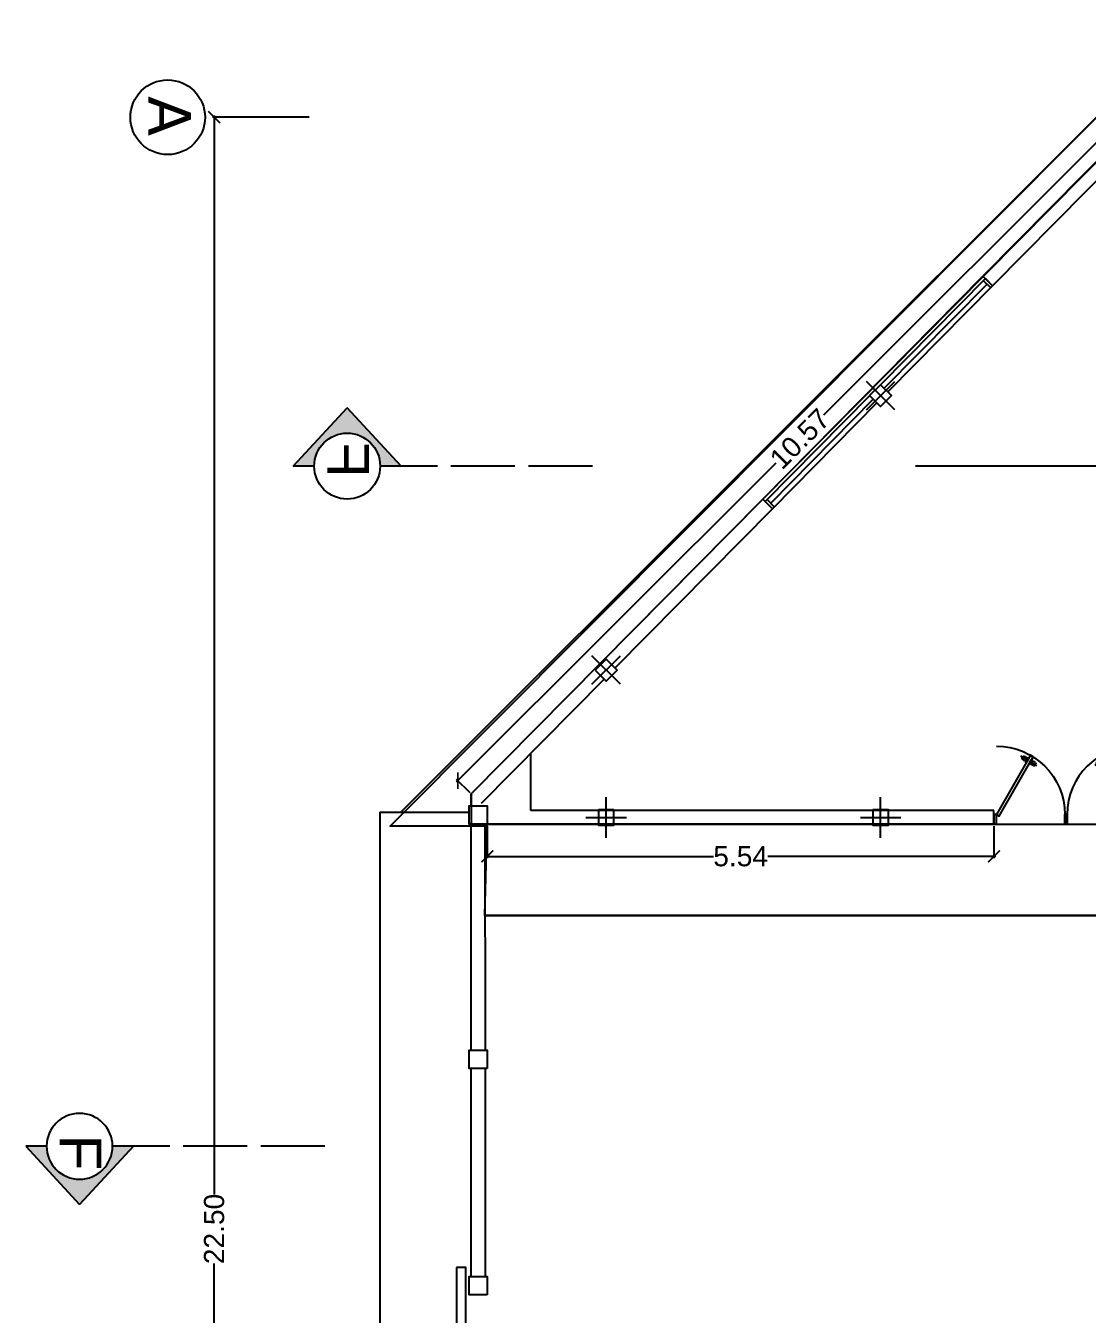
# Model space of a CAD drawing. Header units: metres. Extents: x 2 to 659295185, y -28 to 1124222152.
# Drawn here: x 654250.79 to 654262.39, y 1123379.8 to 1123393.89 of the extents above; entities that cross this region are included whole.
import ezdxf

# ---------------------------------------------------------------- set-up
doc = ezdxf.new("R2010")
doc.units = ezdxf.units.M
doc.header["$MEASUREMENT"] = 0
doc.linetypes.add('ACAD_ISO03W100', pattern=[30, 12, -18])
doc.linetypes.add('CENTER', pattern=[50.8, 31.75, -6.35, 6.35, -6.35])
doc.layers.get('0').update_dxf_attribs({"linetype": 'CONTINUOUS'})
for name, color, linetype in [('Acotado', 7, 'CONTINUOUS'), ('CVL_CURV_G', 42, 'CONTINUOUS'), ('Estructura', 1, 'CONTINUOUS'), ('Gabetero', 8, 'CONTINUOUS'), ('PARED', 7, 'CONTINUOUS'), ('PIEZA', 7, 'CONTINUOUS'), ('PRO', 3, 'CONTINUOUS'), ('PUERTAS', 8, 'CONTINUOUS'), ('TEXTURA PISO', 251, 'CONTINUOUS'), ('Vista 1', 4, 'CONTINUOUS')]:
    doc.layers.add(name, color=color, linetype=linetype)
doc.styles.add('FORMAT', font='swissl.ttf')
doc.styles.get("Standard").update_dxf_attribs({"font": 'tahoma.ttf'})
doc.dimstyles.new('1-100', dxfattribs={"dimtxt": 0.22, "dimasz": 0.13, "dimexe": 0.02, "dimexo": 0.02, "dimgap": 0.022, "dimtad": 0, "dimzin": 1, "dimdsep": 46, "dimtxsty": 'FORMAT', "dimblk": 'ARCHTICK', "dimcen": 0.02, "dimdle": 0.02, "dimazin": 0, "dimtfac": 1, "dimtofl": 0, "dimtmove": 2, "dimatfit": 3, "dimldrblk": 'ARCHTICK', "dimfxl": 1, "dimtolj": 1, "dimtzin": 1, "dimarcsym": 0})

# ---------------------------------------------------------------- blocks, each defined once
blk = doc.blocks.new('p-90')
at = {"color": 8}
for p, q in [((-0.465, 0.797), (-0.47, 0.794)), ((-0.47, 0.794), (-0.464, 0.772)), ((-0.43, 0.737), (-0.465, 0.797)), ((-0.43, 0.817), (-0.425, 0.82)), ((-0.395, 0.757), (-0.43, 0.817)), ((-0.425, 0.82), (-0.409, 0.804)), ((-0.409, 0.804), (-0.397, 0.81)), ((-0.396, 0.782), (-0.409, 0.804)), ((-0.385, 0.789), (-0.397, 0.81)), ((-0.386, 0.831), (-0.395, 0.822)), ((-0.37, 0.837), (-0.382, 0.833)), ((-0.354, 0.821), (-0.358, 0.832)), ((-0.348, 0.799), (-0.358, 0.791)), ((-0.351, 0.827), (-0.356, 0.826)), ((-0.346, 0.812), (-0.354, 0.821)), ((-0.351, 0.827), (-0.347, 0.821)), ((-0.347, 0.821), (-0.351, 0.817)), ((-0.507, 0.733), (-0.514, 0.742)), ((-0.514, 0.733), (-0.51, 0.737)), ((-0.514, 0.733), (-0.51, 0.727)), ((-0.512, 0.755), (-0.503, 0.763)), ((-0.51, 0.727), (-0.505, 0.728)), ((-0.502, 0.722), (-0.507, 0.733)), ((-0.499, 0.766), (-0.487, 0.769)), ((-0.49, 0.717), (-0.478, 0.721)), ((-0.464, 0.772), (-0.475, 0.765)), ((-0.463, 0.744), (-0.475, 0.765)), ((-0.475, 0.723), (-0.465, 0.732)), ((-0.452, 0.75), (-0.464, 0.772)), ((-0.452, 0.75), (-0.463, 0.744)), ((-0.435, 0.734), (-0.452, 0.75)), ((-0.43, 0.737), (-0.435, 0.734)), ((-0.396, 0.782), (-0.385, 0.789)), ((-0.39, 0.76), (-0.396, 0.782)), ((-0.395, 0.757), (-0.39, 0.76)), ((-0.361, 0.789), (-0.374, 0.785))]:
    blk.add_line(p, q, dxfattribs=at)
at = {"color": 8, "linetype": 'CENTER', "ltscale": 0.0005}
for p, q in [((-0.429, 0.778), (-0.313, 0.845)), ((-0.431, 0.776), (-0.547, 0.709))]:
    blk.add_line(p, q, dxfattribs=at)
for points in [[(-0.03, 0.12), (-0.065, 0.1), (-0.483, 0.828), (-0.448, 0.848)], [(-0.87, 0), (-0.9, 0), (-0.9, 0.12), (-0.87, 0.12)], [(0, 0), (-0.03, 0), (-0.03, 0.12), (0, 0.12)]]:
    blk.add_lwpolyline(points, close=True)
at = {"color": 8}
for centre, radius, start, end in [((-0.03, 0.12), 0.84, 90, 180), ((-0.389, 0.815), 0.01, 132.5288, 210), ((-0.379, 0.824), 0.01, 107.4712, 132.5288), ((-0.367, 0.827), 0.01, 30, 107.4712), ((-0.355, 0.807), 0.01, 312.5288, 30), ((-0.505, 0.747), 0.01, 132.5288, 210), ((-0.496, 0.756), 0.01, 107.4712, 132.5288), ((-0.493, 0.727), 0.01, 210, 287.4712), ((-0.484, 0.76), 0.01, 30, 107.4712), ((-0.481, 0.731), 0.01, 287.4712, 312.5288), ((-0.472, 0.739), 0.01, 312.5288, 30), ((-0.377, 0.794), 0.01, 210, 287.4712), ((-0.364, 0.798), 0.01, 287.4712, 312.5288)]:
    blk.add_arc(centre, radius, start, end, dxfattribs=at)
blk = doc.blocks.new('_ArchTick')
at = {"color": 0, "linetype": 'ByBlock', "const_width": 0.15}
blk.add_lwpolyline([(-0.5, -0.5), (0.5, 0.5)], dxfattribs=at)
blk = doc.blocks.new('*D2360')
at = {"layer": 'Acotado', "color": 0, "lineweight": -2, "transparency": 16777216}
for p, q in [((667530.082, 1123525.554), (667529.023, 1123525.554)), ((667529.043, 1123525.574), (667529.043, 1123513.777)), ((667529.043, 1123503.032), (667529.043, 1123513.022)), ((667530.082, 1123503.052), (667529.023, 1123503.052))]:
    blk.add_line(p, q, dxfattribs=at)
at = {"layer": 'Acotado', "color": 0, "lineweight": -2, "transparency": 16777216, "xscale": 0.13, "yscale": 0.13, "zscale": 0.13}
for p, rotation in [((667529.043, 1123525.554), 90), ((667529.043, 1123503.052), 270)]:
    blk.add_blockref('_ArchTick', p, dxfattribs=dict(at, rotation=rotation))
at = {"layer": 'Acotado', "color": 0, "transparency": 16777216, "insert": (667529.043, 1123513.399), "char_height": 0.22, "attachment_point": 5, "rotation": 90, "style": 'FORMAT'}
blk.add_mtext('\\A1;22.50', dxfattribs=at)
blk = doc.blocks.new('signo')
h = blk.add_hatch(color=256)
h.dxf.hatch_style = 1
edge = h.paths.add_edge_path()
edge.add_arc((664510.729, 1123539.908), 0.36, 180, 360)
edge.add_line((664511.089, 1123539.908), (664511.318, 1123539.908))
edge.add_line((664511.318, 1123539.908), (664510.729, 1123539.273))
edge.add_line((664510.729, 1123539.273), (664510.14, 1123539.908))
edge.add_line((664510.14, 1123539.908), (664510.369, 1123539.908))
for p, q in [((664510.14, 1123539.908), (664510.729, 1123539.273)), ((664510.14, 1123539.908), (664510.369, 1123539.908)), ((664511.318, 1123539.908), (664510.729, 1123539.273)), ((664511.089, 1123539.908), (664511.318, 1123539.908))]:
    blk.add_line(p, q)
blk.add_circle((664510.729, 1123539.908), 0.36)
blk = doc.blocks.new('sig')
for p, q in [((664508.047, 1123539.908), (664508.747, 1123539.908)), ((664508.897, 1123539.908), (664509.597, 1123539.908)), ((664509.744, 1123539.908), (664510.14, 1123539.908))]:
    blk.add_line(p, q)
blk.add_blockref('signo', (0, 0))
blk = doc.blocks.new('Col 155x155')
at = {"color": 8}
for p, q in [((0, -0.202), (0, 0.202)), ((0.202, 0), (-0.202, 0))]:
    blk.add_line(p, q, dxfattribs=at)
blk.add_lwpolyline([(-0.078, -0.078), (0.077, -0.078), (0.077, 0.077), (-0.078, 0.077)], close=True)
blk = doc.blocks.new('*D2389')
at = {"layer": 'PIEZA', "color": 0, "lineweight": -2, "transparency": 16777216}
for p, q in [((667539.195, 1123525.789), (667535.704, 1123522.298)), ((667539.313, 1123525.643), (667539.167, 1123525.789)), ((667531.693, 1123518.287), (667535.184, 1123521.777)), ((667531.839, 1123518.169), (667531.693, 1123518.315))]:
    blk.add_line(p, q, dxfattribs=at)
at = {"layer": 'PIEZA', "color": 0, "lineweight": -2, "transparency": 16777216, "xscale": 0.13, "yscale": 0.13, "zscale": 0.13}
for p, rotation in [((667539.181, 1123525.775), 45.00000000178489), ((667531.707, 1123518.301), 225.0000000017849)]:
    blk.add_blockref('_ArchTick', p, dxfattribs=dict(at, rotation=rotation))
at = {"layer": 'PIEZA', "color": 0, "transparency": 16777216, "insert": (667535.444, 1123522.038), "char_height": 0.22, "attachment_point": 5, "rotation": 45, "style": 'FORMAT'}
blk.add_mtext('\\A1;10.57', dxfattribs=at)
blk = doc.blocks.new('*D2390')
at = {"layer": 'PIEZA', "color": 0, "lineweight": -2, "transparency": 16777216}
for p, q in [((667532.028, 1123517.804), (667532.028, 1123517.453)), ((667537.566, 1123517.804), (667537.566, 1123517.453)), ((667532.008, 1123517.473), (667534.502, 1123517.473)), ((667537.586, 1123517.473), (667535.093, 1123517.473))]:
    blk.add_line(p, q, dxfattribs=at)
at = {"layer": 'PIEZA', "color": 0, "lineweight": -2, "transparency": 16777216, "xscale": 0.13, "yscale": 0.13, "zscale": 0.13, "rotation": 180}
blk.add_blockref('_ArchTick', (667532.028, 1123517.473), dxfattribs=at)
at = {"layer": 'PIEZA', "color": 0, "lineweight": -2, "transparency": 16777216, "xscale": 0.13, "yscale": 0.13, "zscale": 0.13}
blk.add_blockref('_ArchTick', (667537.566, 1123517.473), dxfattribs=at)
at = {"layer": 'PIEZA', "color": 0, "transparency": 16777216, "insert": (667534.797, 1123517.473), "char_height": 0.22, "attachment_point": 5, "style": 'FORMAT'}
blk.add_mtext('\\A1;5.54', dxfattribs=at)
blk = doc.blocks.new('A$C562C02F1')
at = {"layer": 'Acotado'}
blk.add_line((-36.51, 14.903), (-36.51, 9.203), dxfattribs=at)
at = {"layer": 'Acotado', "color": 1}
blk.add_circle((-38.828, 22.502), 0.408, dxfattribs=at)
at = {"layer": 'CVL_CURV_G', "color": 7}
blk.add_lwpolyline([(-35.361, 13.773), (-35.335, 14.752), (-36.395, 14.752), (-27.68, 23.502), (-17.522, 23.502), (-17.522, 14.773, -0.414214), (-18.522, 13.773)], format="xyb", close=True, dxfattribs=at)
for points in [[(-20.205, 18.343), (-20.196, 22.577), (-28.12, 22.577), (-35.51, 15.103), (-35.51, 14.772)], [(-35.51, 14.772), (-18.522, 14.772), (-18.522, 16.593), (-23.844, 16.593)]]:
    blk.add_lwpolyline(points, dxfattribs=at)
at = {"layer": 'Estructura'}
for points in [[(-35.335, 14.772), (-35.535, 14.772), (-35.535, 14.972), (-35.335, 14.972)], [(-35.335, 12.101), (-35.535, 12.101), (-35.535, 12.301), (-35.335, 12.301)], [(-35.335, 9.627), (-35.535, 9.627), (-35.535, 9.827), (-35.335, 9.827)]]:
    blk.add_lwpolyline(points, close=True, dxfattribs=at)
at = {"layer": 'Gabetero', "linetype": 'ACAD_ISO03W100', "ltscale": 0.2}
blk.add_lwpolyline([(-17.961, 21.802), (-22.255, 21.802), (-22.255, 18.687), (-34.787, 18.687)], dxfattribs=at)
at = {"layer": 'PARED'}
for p, q in [((-28.12, 22.585), (-29.918, 20.764)), ((-28.077, 22.415), (-29.812, 20.659)), ((-29.812, 20.659), (-29.918, 20.764)), ((-32.325, 18.328), (-35.51, 15.103)), ((-32.219, 18.222), (-32.325, 18.328)), ((-32.219, 18.222), (-33.939, 16.481)), ((-34.058, 16.36), (-35.403, 14.998)), ((-34.86, 14.923), (-34.86, 15.541)), ((-35.51, 14.972), (-35.51, 15.103)), ((-29.797, 14.923), (-34.86, 14.923)), ((-29.797, 14.773), (-29.797, 14.923)), ((-35.51, 12.301), (-35.51, 14.772)), ((-35.361, 14.772), (-35.36, 12.301)), ((-29.797, 14.773), (-35.36, 14.772)), ((-35.51, 9.827), (-35.51, 12.101)), ((-35.36, 12.101), (-35.36, 9.827))]:
    blk.add_line(p, q, dxfattribs=at)
at = {"layer": 'PRO'}
blk.add_line((-32.325, 18.328), (-29.918, 20.764), dxfattribs=at)
at = {"layer": 'TEXTURA PISO'}
for p, q in [((-30.996, 19.538), (-29.872, 20.677)), ((-32.237, 18.282), (-31.116, 19.418)), ((-35.358, 13.773), (-18.522, 13.773))]:
    blk.add_line(p, q, dxfattribs=at)
at = {"layer": 'Vista 1'}
for p, q in [((-36.279, 14.903), (-27.68, 23.502)), ((-29.891, 20.737), (-31.036, 19.578)), ((-29.833, 20.637), (-29.912, 20.715)), ((-29.812, 20.659), (-30.957, 19.499)), ((-31.155, 19.458), (-32.297, 18.3)), ((-31.076, 19.379), (-32.219, 18.222)), ((-32.198, 18.243), (-32.276, 18.322)), ((-36.51, 14.903), (-35.535, 14.903))]:
    blk.add_line(p, q, dxfattribs=at)
for points in [[(-29.891, 20.737), (-29.812, 20.659)], [(-32.297, 18.3), (-32.219, 18.222)]]:
    blk.add_lwpolyline(points, dxfattribs=at)
blk.add_lwpolyline([(-35.671, 9.927), (-35.671, 3.327), (-35.571, 3.327), (-35.571, 9.927)], close=True, dxfattribs=at)
at = {"rotation": 180}
blk.add_blockref('sig', (664473.863, 1123558.596), dxfattribs=at)
at = {"xscale": -1}
blk.add_blockref('sig', (664470.938, -1123528.657), dxfattribs=at)
at = {"layer": 'Estructura', "xscale": 1.093750000086829, "yscale": 1.093750000086829, "zscale": 1.093750000086829}
for p, rotation in [((-31.036, 19.458), 315.0000000521527), ((-34.036, 16.458), 315.0000000521527), ((-34.036, 14.846), 270), ((-31.036, 14.846), 270)]:
    blk.add_blockref('Col 155x155', p, dxfattribs=dict(at, rotation=rotation))
at = {"layer": 'PUERTAS', "extrusion": (2.20438e-31, 4e-16, -1), "xscale": 0.888888888888889, "yscale": 0.888888888888889, "zscale": 0.888888888888889, "rotation": 1.334031500043096e-08}
blk.add_blockref('p-90', (29.797, 14.773), dxfattribs=at)
at = {"layer": 'PUERTAS', "extrusion": (3.18407e-31, 4e-16, -1), "xscale": -0.888888888888889, "yscale": 0.888888888888889, "zscale": 0.888888888888889}
blk.add_blockref('p-90', (28.224, 14.773), dxfattribs=at)
at = {"extrusion": (0, 0, -1), "insert": (-36.629, 18.56), "char_height": 0.456, "attachment_point": 1, "text_direction": (0, 1, 0), "style": 'FORMAT'}
blk.add_mtext_dynamic_manual_height_columns('F', width=0.53417, gutter_width=0.798, heights=[0], dxfattribs=at)
at = {"insert": (-39.553, 11.378), "char_height": 0.456, "attachment_point": 1, "rotation": 270, "style": 'FORMAT'}
blk.add_mtext_dynamic_manual_height_columns('F', width=0.53417, gutter_width=0.798, heights=[0], dxfattribs=at)
at = {"layer": 'Acotado', "insert": (-38.572, 22.734), "char_height": 0.46828, "width": 1.67642, "attachment_point": 1, "rotation": 270}
blk.add_mtext('{\\fVerdana|b0|i0|c0|p34;A}', dxfattribs=at)
at = {"layer": 'Acotado'}
dim = blk.add_linear_dim(base=(-38.32, 0), p1=(-37.261, 22.502), p2=(-37.261, 0), angle=270, dimstyle='1-100', dxfattribs=at)
dim.commit()
dim.dimension.update_dxf_attribs({"geometry": '*D2360', "text_midpoint": (-38.32, 10.347), "dimtype": 128, "insert": (-667567.363, -1123503.052)})
at = {"layer": 'PIEZA'}
for p1, p2, distance, picture, middle in [((-28.036, 22.577), (-35.51, 15.103), -0.206, '*D2389', (-31.919, 18.986)), ((-35.335, 14.772), (-29.797, 14.772), -0.351, '*D2390', (-32.566, 14.421))]:
    dim = blk.add_aligned_dim(p1=p1, p2=p2, distance=distance, dimstyle='1-100', dxfattribs=at)
    dim.commit()
    dim.dimension.update_dxf_attribs({"geometry": picture, "text_midpoint": middle, "insert": (-667567.363, -1123503.052)})

msp = doc.modelspace()

# ---------------------------------------------------------------- block references
at = {"color": 5}
msp.add_blockref('A$C562C02F1', (654291.1711, 1123370.3894), dxfattribs=at)

doc.saveas('drawing.dxf')
